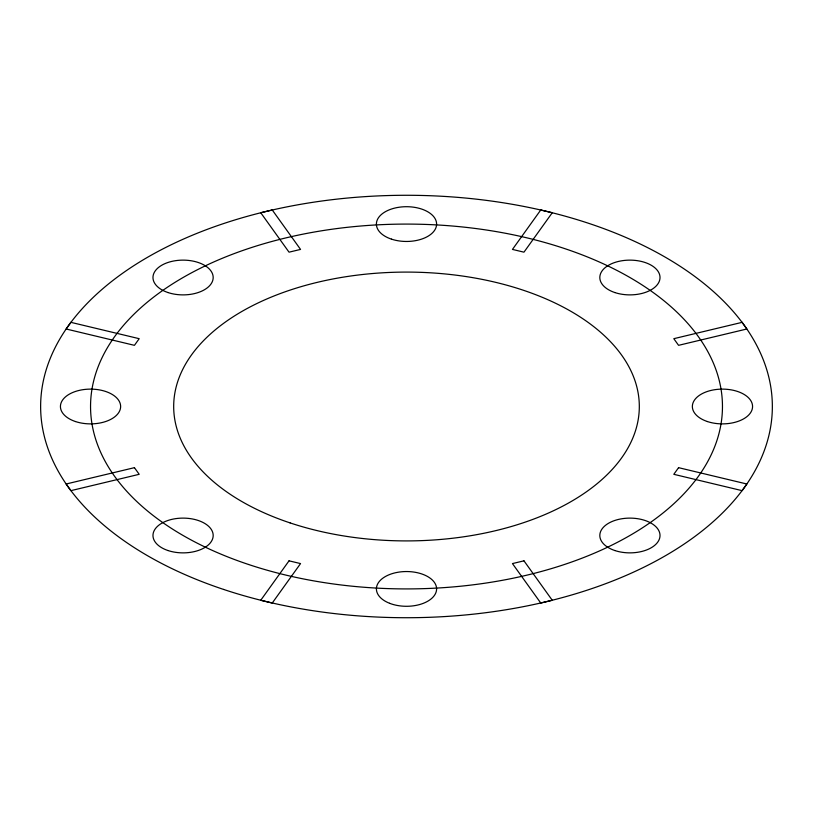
<?xml version="1.0" encoding="UTF-8"?>
<svg xmlns="http://www.w3.org/2000/svg" width="813" height="813" viewBox="0 0 813 813"><rect width="100%" height="100%" fill="white"/><g stroke="black" fill="none" stroke-linecap="round" stroke-linejoin="round"><path stroke-width="1.22" d="M70.883 322.344L66.117 328.991L134.43 345.332L139.196 338.686L70.883 322.344M289.032 560.828L260.739 600.268L272.253 603.022L300.546 563.582L289.032 560.828M540.747 209.978L512.454 249.418L523.968 252.172L552.261 212.732L540.747 209.978M678.57 467.668L673.804 474.314L742.117 490.656L746.883 484.009L678.57 467.668M272.253 209.978L260.739 212.732L289.032 252.172L300.546 249.418L272.253 209.978M134.43 467.668L66.117 484.009L70.883 490.656L139.196 474.314L134.43 467.668M742.117 322.344L673.804 338.686L678.57 345.332L746.883 328.991L742.117 322.344M523.968 560.828L512.454 563.582L540.747 603.022L552.261 600.268L523.968 560.828M290.089 522.901A232.813 134.409 0 0 0 639.313 406.5A232.813 134.409 0 0 0 290.089 290.099A232.813 134.409 0 0 0 290.089 522.901M223.575 589.425A365.85 211.217 0 0 0 772.35 406.5A365.85 211.217 0 0 0 223.575 223.575A365.85 211.217 0 0 0 223.575 589.425M248.524 564.476A315.962 182.417 0 0 0 722.462 406.5A315.962 182.417 0 0 0 248.524 248.524A315.962 182.417 0 0 0 248.524 564.476M614.872 550.543A30.101 17.378 0 0 0 660.014 535.493A30.101 17.378 0 0 0 614.872 520.442A30.101 17.378 0 0 0 614.872 550.543M707.412 421.551A30.101 17.378 0 0 0 752.564 406.5A30.101 17.378 0 0 0 707.412 391.449A30.101 17.378 0 0 0 707.412 421.551M614.872 292.558A30.101 17.378 0 0 0 660.014 277.507A30.101 17.378 0 0 0 614.872 262.457A30.101 17.378 0 0 0 614.872 292.558M391.449 239.134A30.101 17.378 0 0 0 436.601 224.083A30.101 17.378 0 0 0 391.449 209.032A30.101 17.378 0 0 0 391.449 239.134M168.027 292.558A30.101 17.378 0 0 0 213.179 277.507A30.101 17.378 0 0 0 168.027 262.457A30.101 17.378 0 0 0 168.027 292.558M75.487 421.551A30.101 17.378 0 0 0 120.639 406.5A30.101 17.378 0 0 0 75.487 391.449A30.101 17.378 0 0 0 75.487 421.551M168.027 550.543A30.101 17.378 0 0 0 213.179 535.493A30.101 17.378 0 0 0 168.027 520.442A30.101 17.378 0 0 0 168.027 550.543M389.63 603.307A30.101 17.378 0 0 0 436.52 590.157A30.101 17.378 0 0 0 393.35 573.287A30.101 17.378 0 0 0 389.63 603.307"/></g></svg>
